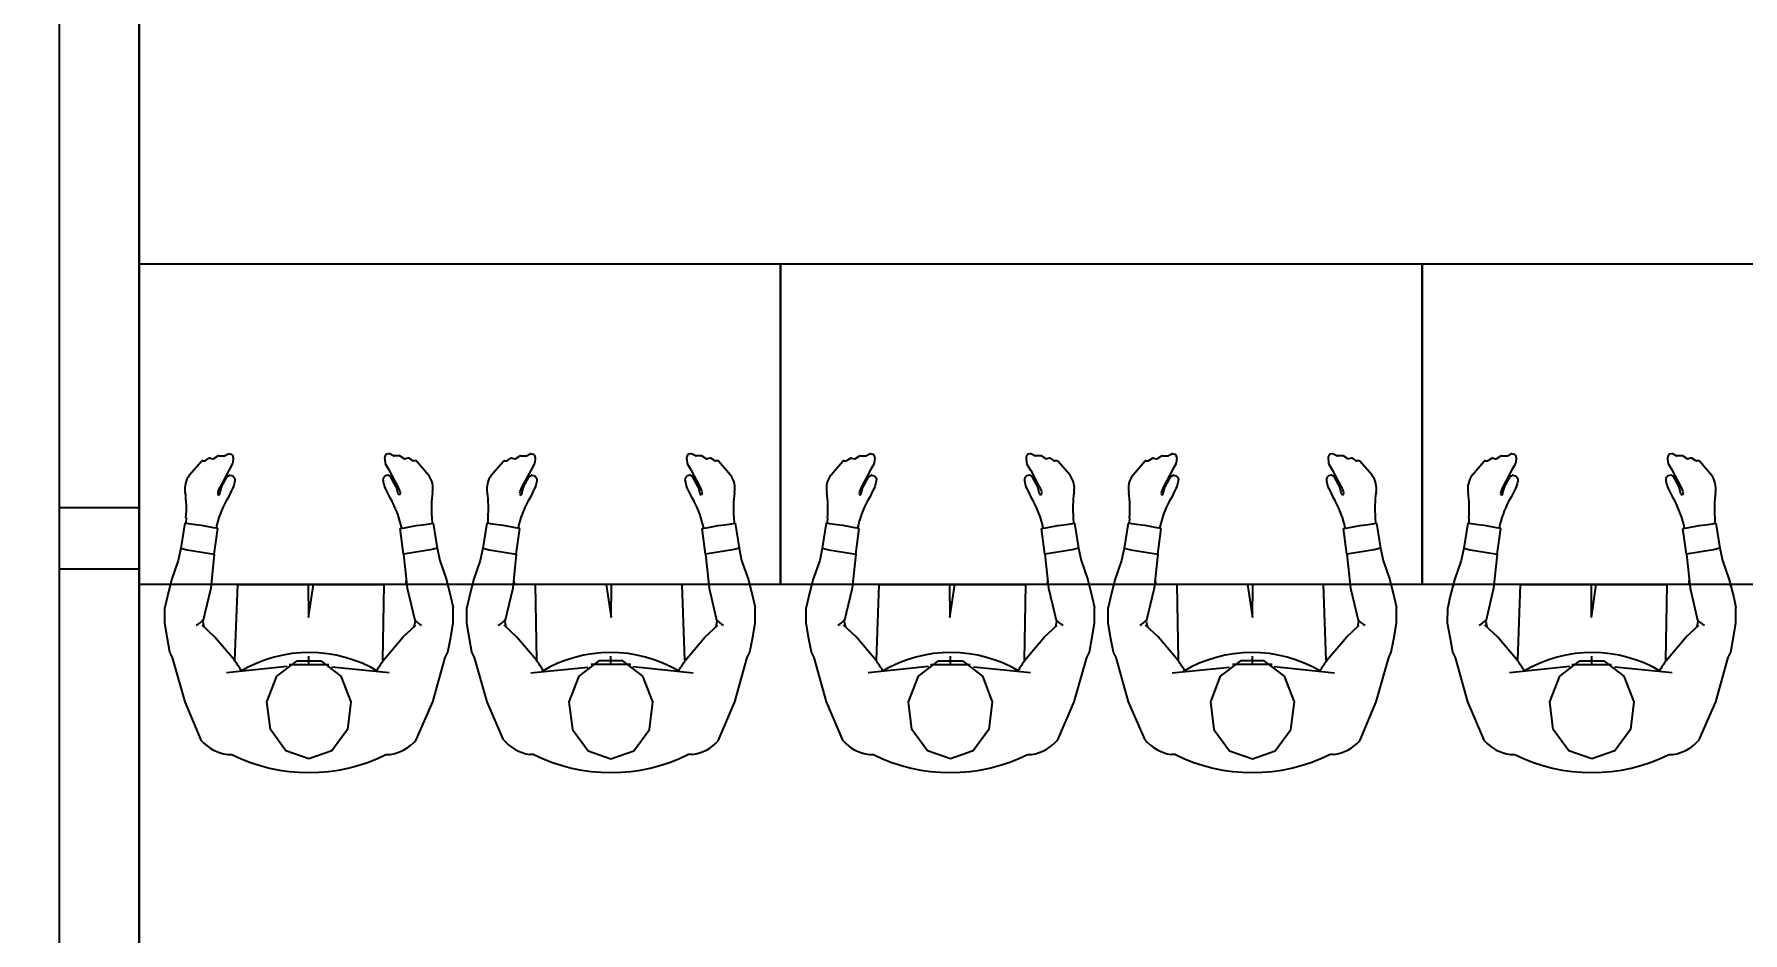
# Model space of a CAD drawing. Header units: metres. Extents: x -1 to 148, y -1 to 108.
# Drawn here: x 34.209 to 37.406, y 45.744 to 47.425 of the extents above; entities that cross this region are included whole.
import ezdxf

# ---------------------------------------------------------------- set-up
doc = ezdxf.new("R2010")
doc.units = ezdxf.units.M
doc.header["$MEASUREMENT"] = 0
for name, color, linetype in [('BEMASZUNG', 8, 'CONTINUOUS'), ('Unchanged', 8, 'CONTINUOUS'), ('Unchanged Layer Off', 2, 'CONTINUOUS')]:
    doc.layers.add(name, color=color, linetype=linetype)
doc.styles.add('ARIAL', font='arial.ttf')
doc.dimstyles.new('Meter_Bem', dxfattribs={"dimtxt": 0.35, "dimasz": 0.015, "dimexe": 0, "dimexo": 0.1, "dimgap": 0.05, "dimtad": 1, "dimzin": 0, "dimdsep": 46, "dimtxsty": 'ARIAL', "dimblk1": 'mass1', "dimblk2": 'mass2', "dimsah": 1, "dimcen": 0.125, "dimse1": 1, "dimse2": 1, "dimclrd": 256, "dimclre": 1, "dimclrt": 256, "dimazin": 0, "dimtp": 102033525.0, "dimtm": 1, "dimtfac": 1, "dimtix": 1, "dimtmove": 2, "dimatfit": 3, "dimldrblk": 'mass2', "dimfxl": 1, "dimtolj": 1, "dimtzin": 0, "dimlwd": -1, "dimarcsym": 0})

# ---------------------------------------------------------------- blocks, each defined once
blk = doc.blocks.new('mass1')
at = {"layer": 'Unchanged'}
for p, q in [((0, 25.5), (0, -12.75)), ((-5, -5), (5, 5)), ((-5, 0), (5, 0))]:
    blk.add_line(p, q, dxfattribs=at)
blk = doc.blocks.new('mass2')
at = {"layer": 'Unchanged'}
for p, q in [((0, -25.5), (0, 12.75)), ((5, 5), (-5, -5)), ((5, 0), (-5, 0))]:
    blk.add_line(p, q, dxfattribs=at)
blk = doc.blocks.new('*D12')
at = {"layer": 'BEMASZUNG', "transparency": 16777216}
blk.add_line((-1, 1.015), (-1, 106.295), dxfattribs=at)
at = {"layer": 'BEMASZUNG', "transparency": 16777216, "xscale": 0.015, "yscale": 0.015, "zscale": 0.015}
for name, p, rotation in [('mass2', (-1, 106.31), 90), ('mass1', (-1, 1), 270)]:
    blk.add_blockref(name, p, dxfattribs=dict(at, rotation=rotation))
at = {"layer": 'BEMASZUNG', "transparency": 16777216, "insert": (-1.2288, 53.655), "char_height": 0.35, "attachment_point": 5, "rotation": 90, "style": 'ARIAL'}
blk.add_mtext('\\A1;105.31', dxfattribs=at)

msp = doc.modelspace()

# ---------------------------------------------------------------- linework, layer by layer
at = {"layer": 'Unchanged'}
for p, q in [((34.2556, 51.2655), (34.2556, 44.0201)), ((34.4056, 51.265), (34.4056, 44.0196)), ((34.5652, 46.6364), (34.5723, 46.6399)), ((34.574, 46.6401), (34.5776, 46.6395)), ((34.5797, 46.6379), (34.5813, 46.6341)), ((34.8666, 46.6379), (34.865, 46.6341)), ((34.8722, 46.6401), (34.8687, 46.6395)), ((34.8811, 46.6364), (34.8739, 46.6399)), ((35.1301, 46.6364), (35.1373, 46.6399)), ((35.139, 46.6401), (35.1425, 46.6395)), ((35.1446, 46.6379), (35.1462, 46.6341)), ((35.4315, 46.6379), (35.4299, 46.6341)), ((35.4372, 46.6401), (35.4337, 46.6395)), ((35.446, 46.6364), (35.4389, 46.6399)), ((35.7652, 46.6364), (35.7723, 46.6399)), ((35.774, 46.6401), (35.7776, 46.6395)), ((35.7797, 46.6379), (35.7813, 46.6341)), ((36.0666, 46.6379), (36.065, 46.6341)), ((36.0722, 46.6401), (36.0687, 46.6395)), ((36.0811, 46.6364), (36.0739, 46.6399)), ((36.3301, 46.6364), (36.3373, 46.6399)), ((36.339, 46.6401), (36.3425, 46.6395)), ((36.3446, 46.6379), (36.3462, 46.6341)), ((36.6315, 46.6379), (36.6299, 46.6341)), ((36.6372, 46.6401), (36.6337, 46.6395)), ((36.646, 46.6364), (36.6389, 46.6399)), ((36.9652, 46.6364), (36.9723, 46.6399)), ((36.974, 46.6401), (36.9776, 46.6395)), ((36.9797, 46.6379), (36.9813, 46.6341)), ((37.2666, 46.6379), (37.265, 46.6341)), ((37.2722, 46.6401), (37.2687, 46.6395)), ((37.2811, 46.6364), (37.2739, 46.6399)), ((34.4993, 46.5998), (34.5219, 46.6261)), ((34.5242, 46.6271), (34.5276, 46.6269)), ((34.5294, 46.6273), (34.5361, 46.6317)), ((34.5384, 46.6321), (34.5431, 46.6308)), ((34.5454, 46.6312), (34.5522, 46.6357)), ((34.5538, 46.6361), (34.5639, 46.6361)), ((34.5736, 46.6101), (34.5568, 46.5784)), ((34.5804, 46.6216), (34.5737, 46.6102)), ((34.5815, 46.6328), (34.5808, 46.6229)), ((34.8647, 46.6328), (34.8655, 46.6229)), ((34.8658, 46.6216), (34.8726, 46.6102)), ((34.8727, 46.6101), (34.8895, 46.5784)), ((34.8925, 46.6361), (34.8823, 46.6361)), ((34.9009, 46.6312), (34.894, 46.6357)), ((34.9079, 46.6321), (34.9032, 46.6308)), ((34.9169, 46.6273), (34.9102, 46.6317)), ((34.922, 46.6271), (34.9186, 46.6269)), ((34.9469, 46.5998), (34.9244, 46.6261)), ((35.0643, 46.5998), (35.0868, 46.6261)), ((35.0892, 46.6271), (35.0926, 46.6269)), ((35.0943, 46.6273), (35.101, 46.6317)), ((35.1033, 46.6321), (35.1081, 46.6308)), ((35.1103, 46.6312), (35.1172, 46.6357)), ((35.1187, 46.6361), (35.1289, 46.6361)), ((35.1386, 46.6101), (35.1217, 46.5784)), ((35.1454, 46.6216), (35.1386, 46.6102)), ((35.1465, 46.6328), (35.1457, 46.6229)), ((35.4297, 46.6328), (35.4304, 46.6229)), ((35.4308, 46.6216), (35.4376, 46.6102)), ((35.4376, 46.6101), (35.4544, 46.5784)), ((35.4574, 46.6361), (35.4473, 46.6361)), ((35.4658, 46.6312), (35.459, 46.6357)), ((35.4728, 46.6321), (35.4681, 46.6308)), ((35.4818, 46.6273), (35.4751, 46.6317)), ((35.487, 46.6271), (35.4836, 46.6269)), ((35.5119, 46.5998), (35.4893, 46.6261)), ((35.6993, 46.5998), (35.7219, 46.6261)), ((35.7242, 46.6271), (35.7276, 46.6269)), ((35.7294, 46.6273), (35.7361, 46.6317)), ((35.7384, 46.6321), (35.7431, 46.6308)), ((35.7454, 46.6312), (35.7522, 46.6357)), ((35.7538, 46.6361), (35.7639, 46.6361)), ((35.7736, 46.6101), (35.7568, 46.5784)), ((35.7804, 46.6216), (35.7737, 46.6102)), ((35.7815, 46.6328), (35.7808, 46.6229)), ((36.0647, 46.6328), (36.0655, 46.6229)), ((36.0658, 46.6216), (36.0726, 46.6102)), ((36.0727, 46.6101), (36.0895, 46.5784)), ((36.0925, 46.6361), (36.0823, 46.6361)), ((36.1009, 46.6312), (36.094, 46.6357)), ((36.1079, 46.6321), (36.1032, 46.6308)), ((36.1169, 46.6273), (36.1102, 46.6317)), ((36.122, 46.6271), (36.1186, 46.6269)), ((36.1469, 46.5998), (36.1244, 46.6261)), ((36.2643, 46.5998), (36.2868, 46.6261)), ((36.2892, 46.6271), (36.2926, 46.6269)), ((36.2943, 46.6273), (36.301, 46.6317)), ((36.3033, 46.6321), (36.3081, 46.6308)), ((36.3103, 46.6312), (36.3172, 46.6357)), ((36.3187, 46.6361), (36.3289, 46.6361)), ((36.3386, 46.6101), (36.3217, 46.5784)), ((36.3454, 46.6216), (36.3386, 46.6102)), ((36.3465, 46.6328), (36.3457, 46.6229)), ((36.6297, 46.6328), (36.6304, 46.6229)), ((36.6308, 46.6216), (36.6376, 46.6102)), ((36.6376, 46.6101), (36.6544, 46.5784)), ((36.6574, 46.6361), (36.6473, 46.6361)), ((36.6658, 46.6312), (36.659, 46.6357)), ((36.6728, 46.6321), (36.6681, 46.6308)), ((36.6818, 46.6273), (36.6751, 46.6317)), ((36.687, 46.6271), (36.6836, 46.6269)), ((36.7119, 46.5998), (36.6893, 46.6261)), ((36.8993, 46.5998), (36.9219, 46.6261)), ((36.9242, 46.6271), (36.9276, 46.6269)), ((36.9294, 46.6273), (36.9361, 46.6317)), ((36.9384, 46.6321), (36.9431, 46.6308)), ((36.9454, 46.6312), (36.9522, 46.6357)), ((36.9538, 46.6361), (36.9639, 46.6361)), ((36.9736, 46.6101), (36.9568, 46.5784)), ((36.9804, 46.6216), (36.9737, 46.6102)), ((36.9815, 46.6328), (36.9808, 46.6229)), ((37.2647, 46.6328), (37.2655, 46.6229)), ((37.2658, 46.6216), (37.2726, 46.6102)), ((37.2727, 46.6101), (37.2895, 46.5784)), ((37.2925, 46.6361), (37.2823, 46.6361)), ((37.3009, 46.6312), (37.294, 46.6357)), ((37.3079, 46.6321), (37.3032, 46.6308)), ((37.3169, 46.6273), (37.3102, 46.6317)), ((37.322, 46.6271), (37.3186, 46.6269)), ((37.3469, 46.5998), (37.3244, 46.6261)), ((34.5567, 46.5782), (34.553, 46.5692)), ((34.5563, 46.5649), (34.5596, 46.5779)), ((34.5598, 46.5785), (34.5697, 46.5965)), ((34.5716, 46.598), (34.5742, 46.5997)), ((34.5754, 46.5998), (34.5806, 46.5988)), ((34.5803, 46.5752), (34.5777, 46.5701)), ((34.5817, 46.5784), (34.5803, 46.5752)), ((34.5806, 46.5988), (34.5829, 46.5963)), ((34.5832, 46.5837), (34.5817, 46.5784)), ((34.5829, 46.5963), (34.5845, 46.5941)), ((34.5839, 46.5862), (34.5832, 46.5837)), ((34.5844, 46.5895), (34.5839, 46.5862)), ((34.5847, 46.5926), (34.5844, 46.5895)), ((34.5845, 46.5941), (34.5847, 46.5926)), ((34.8618, 46.5941), (34.8616, 46.5926)), ((34.8616, 46.5926), (34.8618, 46.5895)), ((34.8633, 46.5963), (34.8618, 46.5941)), ((34.8618, 46.5895), (34.8623, 46.5862)), ((34.8623, 46.5862), (34.863, 46.5837)), ((34.863, 46.5837), (34.8645, 46.5784)), ((34.8656, 46.5988), (34.8633, 46.5963)), ((34.8645, 46.5784), (34.866, 46.5752)), ((34.8709, 46.5998), (34.8656, 46.5988)), ((34.866, 46.5752), (34.8685, 46.5701)), ((34.8747, 46.598), (34.8721, 46.5997)), ((34.8865, 46.5785), (34.8765, 46.5965)), ((34.8899, 46.5649), (34.8867, 46.5779)), ((34.8896, 46.5782), (34.8933, 46.5692)), ((35.1216, 46.5782), (35.1179, 46.5692)), ((35.1213, 46.5649), (35.1245, 46.5779)), ((35.1247, 46.5785), (35.1347, 46.5965)), ((35.1365, 46.598), (35.1391, 46.5997)), ((35.1403, 46.5998), (35.1456, 46.5988)), ((35.1452, 46.5752), (35.1427, 46.5701)), ((35.1467, 46.5784), (35.1452, 46.5752)), ((35.1456, 46.5988), (35.1479, 46.5963)), ((35.1482, 46.5837), (35.1467, 46.5784)), ((35.1479, 46.5963), (35.1494, 46.5941)), ((35.1489, 46.5862), (35.1482, 46.5837)), ((35.1494, 46.5895), (35.1489, 46.5862)), ((35.1494, 46.5941), (35.1496, 46.5926)), ((35.1496, 46.5926), (35.1494, 46.5895)), ((35.4267, 46.5941), (35.4265, 46.5926)), ((35.4265, 46.5926), (35.4268, 46.5895)), ((35.4283, 46.5963), (35.4267, 46.5941)), ((35.4268, 46.5895), (35.4273, 46.5862)), ((35.4273, 46.5862), (35.428, 46.5837)), ((35.428, 46.5837), (35.4295, 46.5784)), ((35.4306, 46.5988), (35.4283, 46.5963)), ((35.4295, 46.5784), (35.4309, 46.5752)), ((35.4358, 46.5998), (35.4306, 46.5988)), ((35.4309, 46.5752), (35.4335, 46.5701)), ((35.4397, 46.598), (35.437, 46.5997)), ((35.4514, 46.5785), (35.4415, 46.5965)), ((35.4549, 46.5649), (35.4516, 46.5779)), ((35.4546, 46.5782), (35.4582, 46.5692)), ((35.7567, 46.5782), (35.753, 46.5692)), ((35.7563, 46.5649), (35.7596, 46.5779)), ((35.7598, 46.5785), (35.7697, 46.5965)), ((35.7716, 46.598), (35.7742, 46.5997)), ((35.7754, 46.5998), (35.7806, 46.5988)), ((35.7803, 46.5752), (35.7777, 46.5701)), ((35.7817, 46.5784), (35.7803, 46.5752)), ((35.7806, 46.5988), (35.7829, 46.5963)), ((35.7832, 46.5837), (35.7817, 46.5784)), ((35.7829, 46.5963), (35.7845, 46.5941)), ((35.7839, 46.5862), (35.7832, 46.5837)), ((35.7844, 46.5895), (35.7839, 46.5862)), ((35.7847, 46.5926), (35.7844, 46.5895)), ((35.7845, 46.5941), (35.7847, 46.5926)), ((36.0618, 46.5941), (36.0616, 46.5926)), ((36.0616, 46.5926), (36.0618, 46.5895)), ((36.0633, 46.5963), (36.0618, 46.5941)), ((36.0618, 46.5895), (36.0623, 46.5862)), ((36.0623, 46.5862), (36.063, 46.5837)), ((36.063, 46.5837), (36.0645, 46.5784)), ((36.0656, 46.5988), (36.0633, 46.5963)), ((36.0645, 46.5784), (36.066, 46.5752)), ((36.0709, 46.5998), (36.0656, 46.5988)), ((36.066, 46.5752), (36.0685, 46.5701)), ((36.0747, 46.598), (36.0721, 46.5997)), ((36.0865, 46.5785), (36.0765, 46.5965)), ((36.0899, 46.5649), (36.0867, 46.5779)), ((36.0896, 46.5782), (36.0933, 46.5692)), ((36.3216, 46.5782), (36.3179, 46.5692)), ((36.3213, 46.5649), (36.3245, 46.5779)), ((36.3247, 46.5785), (36.3347, 46.5965)), ((36.3365, 46.598), (36.3391, 46.5997)), ((36.3403, 46.5998), (36.3456, 46.5988)), ((36.3452, 46.5752), (36.3427, 46.5701)), ((36.3467, 46.5784), (36.3452, 46.5752)), ((36.3456, 46.5988), (36.3479, 46.5963)), ((36.3482, 46.5837), (36.3467, 46.5784)), ((36.3479, 46.5963), (36.3494, 46.5941)), ((36.3489, 46.5862), (36.3482, 46.5837)), ((36.3494, 46.5895), (36.3489, 46.5862)), ((36.3494, 46.5941), (36.3496, 46.5926)), ((36.3496, 46.5926), (36.3494, 46.5895)), ((36.6267, 46.5941), (36.6265, 46.5926)), ((36.6265, 46.5926), (36.6268, 46.5895)), ((36.6283, 46.5963), (36.6267, 46.5941)), ((36.6268, 46.5895), (36.6273, 46.5862)), ((36.6273, 46.5862), (36.628, 46.5837)), ((36.628, 46.5837), (36.6295, 46.5784)), ((36.6306, 46.5988), (36.6283, 46.5963)), ((36.6295, 46.5784), (36.6309, 46.5752)), ((36.6358, 46.5998), (36.6306, 46.5988)), ((36.6309, 46.5752), (36.6335, 46.5701)), ((36.6397, 46.598), (36.637, 46.5997)), ((36.6514, 46.5785), (36.6415, 46.5965)), ((36.6549, 46.5649), (36.6516, 46.5779)), ((36.6546, 46.5782), (36.6582, 46.5692)), ((36.9567, 46.5782), (36.953, 46.5692)), ((36.9563, 46.5649), (36.9596, 46.5779)), ((36.9598, 46.5785), (36.9697, 46.5965)), ((36.9716, 46.598), (36.9742, 46.5997)), ((36.9754, 46.5998), (36.9806, 46.5988)), ((36.9803, 46.5752), (36.9777, 46.5701)), ((36.9817, 46.5784), (36.9803, 46.5752)), ((36.9806, 46.5988), (36.9829, 46.5963)), ((36.9832, 46.5837), (36.9817, 46.5784)), ((36.9829, 46.5963), (36.9845, 46.5941)), ((36.9839, 46.5862), (36.9832, 46.5837)), ((36.9844, 46.5895), (36.9839, 46.5862)), ((36.9847, 46.5926), (36.9844, 46.5895)), ((36.9845, 46.5941), (36.9847, 46.5926)), ((37.2618, 46.5941), (37.2616, 46.5926)), ((37.2616, 46.5926), (37.2618, 46.5895)), ((37.2633, 46.5963), (37.2618, 46.5941)), ((37.2618, 46.5895), (37.2623, 46.5862)), ((37.2623, 46.5862), (37.263, 46.5837)), ((37.263, 46.5837), (37.2645, 46.5784)), ((37.2656, 46.5988), (37.2633, 46.5963)), ((37.2645, 46.5784), (37.266, 46.5752)), ((37.2709, 46.5998), (37.2656, 46.5988)), ((37.266, 46.5752), (37.2685, 46.5701)), ((37.2747, 46.598), (37.2721, 46.5997)), ((37.2865, 46.5785), (37.2765, 46.5965)), ((37.2899, 46.5649), (37.2867, 46.5779)), ((37.2896, 46.5782), (37.2933, 46.5692)), ((34.5528, 46.5686), (34.5524, 46.5661)), ((34.5535, 46.5634), (34.5543, 46.5627)), ((34.5543, 46.5627), (34.5551, 46.5632)), ((34.5724, 46.5591), (34.5681, 46.5518)), ((34.5777, 46.5701), (34.5724, 46.5591)), ((34.8685, 46.5701), (34.8738, 46.5591)), ((34.8738, 46.5591), (34.8782, 46.5518)), ((34.8919, 46.5627), (34.8911, 46.5632)), ((34.8928, 46.5634), (34.8919, 46.5627)), ((34.8935, 46.5686), (34.8939, 46.5661)), ((35.1178, 46.5686), (35.1173, 46.5661)), ((35.1184, 46.5634), (35.1193, 46.5627)), ((35.1193, 46.5627), (35.1201, 46.5632)), ((35.1374, 46.5591), (35.133, 46.5518)), ((35.1427, 46.5701), (35.1374, 46.5591)), ((35.4335, 46.5701), (35.4388, 46.5591)), ((35.4388, 46.5591), (35.4431, 46.5518)), ((35.4569, 46.5627), (35.4561, 46.5632)), ((35.4577, 46.5634), (35.4569, 46.5627)), ((35.4584, 46.5686), (35.4588, 46.5661)), ((35.7528, 46.5686), (35.7524, 46.5661)), ((35.7535, 46.5634), (35.7543, 46.5627)), ((35.7543, 46.5627), (35.7551, 46.5632)), ((35.7724, 46.5591), (35.7681, 46.5518)), ((35.7777, 46.5701), (35.7724, 46.5591)), ((36.0685, 46.5701), (36.0738, 46.5591)), ((36.0738, 46.5591), (36.0782, 46.5518)), ((36.0919, 46.5627), (36.0911, 46.5632)), ((36.0928, 46.5634), (36.0919, 46.5627)), ((36.0935, 46.5686), (36.0939, 46.5661)), ((36.3178, 46.5686), (36.3173, 46.5661)), ((36.3184, 46.5634), (36.3193, 46.5627)), ((36.3193, 46.5627), (36.3201, 46.5632)), ((36.3374, 46.5591), (36.333, 46.5518)), ((36.3427, 46.5701), (36.3374, 46.5591)), ((36.6335, 46.5701), (36.6388, 46.5591)), ((36.6388, 46.5591), (36.6431, 46.5518)), ((36.6569, 46.5627), (36.6561, 46.5632)), ((36.6577, 46.5634), (36.6569, 46.5627)), ((36.6584, 46.5686), (36.6588, 46.5661)), ((36.9528, 46.5686), (36.9524, 46.5661)), ((36.9535, 46.5634), (36.9543, 46.5627)), ((36.9543, 46.5627), (36.9551, 46.5632)), ((36.9724, 46.5591), (36.9681, 46.5518)), ((36.9777, 46.5701), (36.9724, 46.5591)), ((37.2685, 46.5701), (37.2738, 46.5591)), ((37.2738, 46.5591), (37.2782, 46.5518)), ((37.2919, 46.5627), (37.2911, 46.5632)), ((37.2928, 46.5634), (37.2919, 46.5627)), ((37.2935, 46.5686), (37.2939, 46.5661)), ((34.2556, 46.5397), (34.4056, 46.5397)), ((34.4909, 46.5102), (34.4834, 46.4632)), ((34.4976, 46.5092), (34.4909, 46.5102)), ((34.4932, 46.5202), (34.4928, 46.51)), ((34.4932, 46.5202), (34.4928, 46.51)), ((34.5107, 46.5074), (34.4976, 46.5092)), ((34.9356, 46.5074), (34.9487, 46.5092)), ((34.9487, 46.5092), (34.9553, 46.5102)), ((34.9531, 46.5202), (34.9535, 46.51)), ((34.9531, 46.5202), (34.9535, 46.51)), ((34.9553, 46.5102), (34.9628, 46.4632)), ((35.0559, 46.5102), (35.0484, 46.4632)), ((35.0625, 46.5092), (35.0559, 46.5102)), ((35.0581, 46.5202), (35.0577, 46.51)), ((35.0581, 46.5202), (35.0577, 46.51)), ((35.0756, 46.5074), (35.0625, 46.5092)), ((35.5006, 46.5074), (35.5136, 46.5092)), ((35.5136, 46.5092), (35.5203, 46.5102)), ((35.518, 46.5202), (35.5185, 46.51)), ((35.518, 46.5202), (35.5185, 46.51)), ((35.5203, 46.5102), (35.5278, 46.4632)), ((35.6909, 46.5102), (35.6834, 46.4632)), ((35.6976, 46.5092), (35.6909, 46.5102)), ((35.6932, 46.5202), (35.6928, 46.51)), ((35.6932, 46.5202), (35.6928, 46.51)), ((35.7107, 46.5074), (35.6976, 46.5092)), ((36.1356, 46.5074), (36.1487, 46.5092)), ((36.1487, 46.5092), (36.1553, 46.5102)), ((36.1531, 46.5202), (36.1535, 46.51)), ((36.1531, 46.5202), (36.1535, 46.51)), ((36.1553, 46.5102), (36.1628, 46.4632)), ((36.2559, 46.5102), (36.2484, 46.4632)), ((36.2625, 46.5092), (36.2559, 46.5102)), ((36.2581, 46.5202), (36.2577, 46.51)), ((36.2581, 46.5202), (36.2577, 46.51)), ((36.2756, 46.5074), (36.2625, 46.5092)), ((36.7006, 46.5074), (36.7136, 46.5092)), ((36.7136, 46.5092), (36.7203, 46.5102)), ((36.718, 46.5202), (36.7185, 46.51)), ((36.718, 46.5202), (36.7185, 46.51)), ((36.7203, 46.5102), (36.7278, 46.4632)), ((36.8909, 46.5102), (36.8834, 46.4632)), ((36.8976, 46.5092), (36.8909, 46.5102)), ((36.8932, 46.5202), (36.8928, 46.51)), ((36.8932, 46.5202), (36.8928, 46.51)), ((36.9107, 46.5074), (36.8976, 46.5092)), ((37.3356, 46.5074), (37.3487, 46.5092)), ((37.3487, 46.5092), (37.3553, 46.5102)), ((37.3531, 46.5202), (37.3535, 46.51)), ((37.3531, 46.5202), (37.3535, 46.51)), ((37.3553, 46.5102), (37.3628, 46.4632)), ((34.5223, 46.5056), (34.5107, 46.5074)), ((34.5446, 46.5018), (34.5223, 46.5056)), ((34.5526, 46.5005), (34.5446, 46.5018)), ((34.5461, 46.4523), (34.5526, 46.5005)), ((34.8936, 46.5005), (34.9016, 46.5018)), ((34.9001, 46.4523), (34.8936, 46.5005)), ((34.9016, 46.5018), (34.9239, 46.5056)), ((34.9239, 46.5056), (34.9356, 46.5074)), ((35.0873, 46.5056), (35.0756, 46.5074)), ((35.1096, 46.5018), (35.0873, 46.5056)), ((35.1176, 46.5005), (35.1096, 46.5018)), ((35.1111, 46.4523), (35.1176, 46.5005)), ((35.4586, 46.5005), (35.4666, 46.5018)), ((35.4651, 46.4523), (35.4586, 46.5005)), ((35.4666, 46.5018), (35.4889, 46.5056)), ((35.4889, 46.5056), (35.5006, 46.5074)), ((35.7223, 46.5056), (35.7107, 46.5074)), ((35.7446, 46.5018), (35.7223, 46.5056)), ((35.7526, 46.5005), (35.7446, 46.5018)), ((35.7461, 46.4523), (35.7526, 46.5005)), ((36.0936, 46.5005), (36.1016, 46.5018)), ((36.1001, 46.4523), (36.0936, 46.5005)), ((36.1016, 46.5018), (36.1239, 46.5056)), ((36.1239, 46.5056), (36.1356, 46.5074)), ((36.2873, 46.5056), (36.2756, 46.5074)), ((36.3096, 46.5018), (36.2873, 46.5056)), ((36.3176, 46.5005), (36.3096, 46.5018)), ((36.3111, 46.4523), (36.3176, 46.5005)), ((36.6586, 46.5005), (36.6666, 46.5018)), ((36.6651, 46.4523), (36.6586, 46.5005)), ((36.6666, 46.5018), (36.6889, 46.5056)), ((36.6889, 46.5056), (36.7006, 46.5074)), ((36.9223, 46.5056), (36.9107, 46.5074)), ((36.9446, 46.5018), (36.9223, 46.5056)), ((36.9526, 46.5005), (36.9446, 46.5018)), ((36.9461, 46.4523), (36.9526, 46.5005)), ((37.2936, 46.5005), (37.3016, 46.5018)), ((37.3001, 46.4523), (37.2936, 46.5005)), ((37.3016, 46.5018), (37.3239, 46.5056)), ((37.3239, 46.5056), (37.3356, 46.5074)), ((34.4834, 46.4632), (34.4786, 46.4407)), ((34.4838, 46.4647), (34.4834, 46.4632)), ((34.4834, 46.4632), (34.4956, 46.4605)), ((34.4956, 46.4605), (34.5229, 46.4562)), ((34.5229, 46.4562), (34.5461, 46.4523)), ((34.5461, 46.4523), (34.5394, 46.3884)), ((34.9233, 46.4562), (34.9001, 46.4523)), ((34.9001, 46.4523), (34.9068, 46.3884)), ((34.9507, 46.4605), (34.9233, 46.4562)), ((34.9628, 46.4632), (34.9507, 46.4605)), ((34.9625, 46.4647), (34.9628, 46.4632)), ((34.9628, 46.4632), (34.9677, 46.4407)), ((35.0484, 46.4632), (35.0435, 46.4407)), ((35.0487, 46.4647), (35.0484, 46.4632)), ((35.0484, 46.4632), (35.0605, 46.4605)), ((35.0605, 46.4605), (35.0879, 46.4562)), ((35.0879, 46.4562), (35.1111, 46.4523)), ((35.1111, 46.4523), (35.1044, 46.3884)), ((35.4883, 46.4562), (35.4651, 46.4523)), ((35.4651, 46.4523), (35.4718, 46.3884)), ((35.5157, 46.4605), (35.4883, 46.4562)), ((35.5278, 46.4632), (35.5157, 46.4605)), ((35.5274, 46.4647), (35.5278, 46.4632)), ((35.5278, 46.4632), (35.5326, 46.4407)), ((35.6834, 46.4632), (35.6786, 46.4407)), ((35.6838, 46.4647), (35.6834, 46.4632)), ((35.6834, 46.4632), (35.6956, 46.4605)), ((35.6956, 46.4605), (35.7229, 46.4562)), ((35.7229, 46.4562), (35.7461, 46.4523)), ((35.7461, 46.4523), (35.7394, 46.3884)), ((36.1233, 46.4562), (36.1001, 46.4523)), ((36.1001, 46.4523), (36.1068, 46.3884)), ((36.1507, 46.4605), (36.1233, 46.4562)), ((36.1628, 46.4632), (36.1507, 46.4605)), ((36.1625, 46.4647), (36.1628, 46.4632)), ((36.1628, 46.4632), (36.1677, 46.4407)), ((36.2484, 46.4632), (36.2435, 46.4407)), ((36.2487, 46.4647), (36.2484, 46.4632)), ((36.2484, 46.4632), (36.2605, 46.4605)), ((36.2605, 46.4605), (36.2879, 46.4562)), ((36.2879, 46.4562), (36.3111, 46.4523)), ((36.3111, 46.4523), (36.3044, 46.3884)), ((36.6883, 46.4562), (36.6651, 46.4523)), ((36.6651, 46.4523), (36.6718, 46.3884)), ((36.7157, 46.4605), (36.6883, 46.4562)), ((36.7278, 46.4632), (36.7157, 46.4605)), ((36.7274, 46.4647), (36.7278, 46.4632)), ((36.7278, 46.4632), (36.7326, 46.4407)), ((36.8834, 46.4632), (36.8786, 46.4407)), ((36.8838, 46.4647), (36.8834, 46.4632)), ((36.8834, 46.4632), (36.8956, 46.4605)), ((36.8956, 46.4605), (36.9229, 46.4562)), ((36.9229, 46.4562), (36.9461, 46.4523)), ((36.9461, 46.4523), (36.9394, 46.3884)), ((37.3233, 46.4562), (37.3001, 46.4523)), ((37.3001, 46.4523), (37.3068, 46.3884)), ((37.3507, 46.4605), (37.3233, 46.4562)), ((37.3628, 46.4632), (37.3507, 46.4605)), ((37.3625, 46.4647), (37.3628, 46.4632)), ((37.3628, 46.4632), (37.3677, 46.4407)), ((34.2556, 46.4247), (34.4056, 46.4247)), ((34.4786, 46.4407), (34.4661, 46.4043)), ((34.9677, 46.4407), (34.9802, 46.4043)), ((35.0435, 46.4407), (35.031, 46.4043)), ((35.5326, 46.4407), (35.5452, 46.4043)), ((35.6786, 46.4407), (35.6661, 46.4043)), ((36.1677, 46.4407), (36.1802, 46.4043)), ((36.2435, 46.4407), (36.231, 46.4043)), ((36.7326, 46.4407), (36.7452, 46.4043)), ((36.8786, 46.4407), (36.8661, 46.4043)), ((37.3677, 46.4407), (37.3802, 46.4043)), ((34.4661, 46.4043), (34.4576, 46.3711)), ((34.5394, 46.3884), (34.5247, 46.3266)), ((34.5848, 46.2538), (34.5898, 46.3956)), ((34.5898, 46.3956), (34.864, 46.3956)), ((34.7228, 46.3337), (34.7222, 46.3956)), ((34.7223, 46.3337), (34.7315, 46.3956)), ((34.8615, 46.2538), (34.864, 46.3956)), ((34.9045, 46.4002), (34.9044, 46.3991)), ((34.9044, 46.3991), (34.9044, 46.3979)), ((34.9047, 46.4014), (34.9045, 46.4002)), ((34.9049, 46.4025), (34.9047, 46.4014)), ((34.9052, 46.4036), (34.9049, 46.4025)), ((34.9068, 46.3884), (34.9216, 46.3266)), ((34.9802, 46.4043), (34.9886, 46.3711)), ((35.031, 46.4043), (35.0226, 46.3711)), ((35.1044, 46.3884), (35.0896, 46.3266)), ((35.106, 46.4036), (35.1063, 46.4025)), ((35.1063, 46.4025), (35.1065, 46.4014)), ((35.1065, 46.4014), (35.1067, 46.4002)), ((35.1067, 46.4002), (35.1068, 46.3991)), ((35.1068, 46.3991), (35.1068, 46.3979)), ((35.1497, 46.2538), (35.1472, 46.3956)), ((35.4214, 46.3956), (35.1472, 46.3956)), ((35.2889, 46.3337), (35.2797, 46.3956)), ((35.2884, 46.3337), (35.2891, 46.3956)), ((35.4264, 46.2538), (35.4214, 46.3956)), ((35.4718, 46.3884), (35.4865, 46.3266)), ((35.5452, 46.4043), (35.5536, 46.3711)), ((35.6661, 46.4043), (35.6576, 46.3711)), ((35.7394, 46.3884), (35.7247, 46.3266)), ((35.7848, 46.2538), (35.7898, 46.3956)), ((35.7898, 46.3956), (36.064, 46.3956)), ((35.9228, 46.3337), (35.9222, 46.3956)), ((35.9223, 46.3337), (35.9315, 46.3956)), ((36.0615, 46.2538), (36.064, 46.3956)), ((36.1045, 46.4002), (36.1044, 46.3991)), ((36.1044, 46.3991), (36.1044, 46.3979)), ((36.1047, 46.4014), (36.1045, 46.4002)), ((36.1049, 46.4025), (36.1047, 46.4014)), ((36.1052, 46.4036), (36.1049, 46.4025)), ((36.1068, 46.3884), (36.1216, 46.3266)), ((36.1802, 46.4043), (36.1886, 46.3711)), ((36.231, 46.4043), (36.2226, 46.3711)), ((36.3044, 46.3884), (36.2896, 46.3266)), ((36.306, 46.4036), (36.3063, 46.4025)), ((36.3063, 46.4025), (36.3065, 46.4014)), ((36.3065, 46.4014), (36.3067, 46.4002)), ((36.3067, 46.4002), (36.3068, 46.3991)), ((36.3068, 46.3991), (36.3068, 46.3979)), ((36.3497, 46.2538), (36.3472, 46.3956)), ((36.6214, 46.3956), (36.3472, 46.3956)), ((36.4889, 46.3337), (36.4797, 46.3956)), ((36.4884, 46.3337), (36.4891, 46.3956)), ((36.6264, 46.2538), (36.6214, 46.3956)), ((36.6718, 46.3884), (36.6865, 46.3266)), ((36.7452, 46.4043), (36.7536, 46.3711)), ((36.8661, 46.4043), (36.8576, 46.3711)), ((36.9394, 46.3884), (36.9247, 46.3266)), ((36.9848, 46.2538), (36.9898, 46.3956)), ((36.9898, 46.3956), (37.264, 46.3956)), ((37.1228, 46.3337), (37.1222, 46.3956)), ((37.1223, 46.3337), (37.1315, 46.3956)), ((37.2615, 46.2538), (37.264, 46.3956)), ((37.3045, 46.4002), (37.3044, 46.3991)), ((37.3044, 46.3991), (37.3044, 46.3979)), ((37.3047, 46.4014), (37.3045, 46.4002)), ((37.3049, 46.4025), (37.3047, 46.4014)), ((37.3052, 46.4036), (37.3049, 46.4025)), ((37.3068, 46.3884), (37.3216, 46.3266)), ((37.3802, 46.4043), (37.3886, 46.3711)), ((34.4534, 46.3233), (34.4535, 46.3523)), ((34.4576, 46.3711), (34.4535, 46.3523)), ((34.9886, 46.3711), (34.9928, 46.3523)), ((34.9928, 46.3233), (34.9928, 46.3523)), ((35.0226, 46.3711), (35.0184, 46.3523)), ((35.0184, 46.3233), (35.0184, 46.3523)), ((35.5536, 46.3711), (35.5577, 46.3523)), ((35.5578, 46.3233), (35.5577, 46.3523)), ((35.6534, 46.3233), (35.6535, 46.3523)), ((35.6576, 46.3711), (35.6535, 46.3523)), ((36.1886, 46.3711), (36.1928, 46.3523)), ((36.1928, 46.3233), (36.1928, 46.3523)), ((36.2226, 46.3711), (36.2184, 46.3523)), ((36.2184, 46.3233), (36.2184, 46.3523)), ((36.7536, 46.3711), (36.7577, 46.3523)), ((36.7578, 46.3233), (36.7577, 46.3523)), ((36.8534, 46.3233), (36.8535, 46.3523)), ((36.8576, 46.3711), (36.8535, 46.3523)), ((37.3886, 46.3711), (37.3928, 46.3523)), ((37.3928, 46.3233), (37.3928, 46.3523)), ((34.4585, 46.2942), (34.4534, 46.3233)), ((34.5467, 46.2978), (34.5232, 46.3196)), ((34.5247, 46.3266), (34.5267, 46.3164)), ((34.8995, 46.2978), (34.9231, 46.3196)), ((34.9216, 46.3266), (34.9196, 46.3164)), ((34.9878, 46.2942), (34.9928, 46.3233)), ((35.0235, 46.2942), (35.0184, 46.3233)), ((35.1117, 46.2978), (35.0881, 46.3196)), ((35.0896, 46.3266), (35.0916, 46.3164)), ((35.4645, 46.2978), (35.488, 46.3196)), ((35.4865, 46.3266), (35.4846, 46.3164)), ((35.5527, 46.2942), (35.5578, 46.3233)), ((35.6585, 46.2942), (35.6534, 46.3233)), ((35.7467, 46.2978), (35.7232, 46.3196)), ((35.7247, 46.3266), (35.7267, 46.3164)), ((36.0995, 46.2978), (36.1231, 46.3196)), ((36.1216, 46.3266), (36.1196, 46.3164)), ((36.1878, 46.2942), (36.1928, 46.3233)), ((36.2235, 46.2942), (36.2184, 46.3233)), ((36.3117, 46.2978), (36.2881, 46.3196)), ((36.2896, 46.3266), (36.2916, 46.3164)), ((36.6645, 46.2978), (36.688, 46.3196)), ((36.6865, 46.3266), (36.6846, 46.3164)), ((36.7527, 46.2942), (36.7578, 46.3233)), ((36.8585, 46.2942), (36.8534, 46.3233)), ((36.9467, 46.2978), (36.9232, 46.3196)), ((36.9247, 46.3266), (36.9267, 46.3164)), ((37.2995, 46.2978), (37.3231, 46.3196)), ((37.3216, 46.3266), (37.3196, 46.3164)), ((37.3878, 46.2942), (37.3928, 46.3233)), ((34.4632, 46.2687), (34.4585, 46.2942)), ((34.5836, 46.2538), (34.5467, 46.2978)), ((34.8626, 46.2538), (34.8995, 46.2978)), ((34.9831, 46.2687), (34.9878, 46.2942)), ((35.0281, 46.2687), (35.0235, 46.2942)), ((35.1486, 46.2538), (35.1117, 46.2978)), ((35.4276, 46.2538), (35.4645, 46.2978)), ((35.548, 46.2687), (35.5527, 46.2942)), ((35.6632, 46.2687), (35.6585, 46.2942)), ((35.7836, 46.2538), (35.7467, 46.2978)), ((36.0626, 46.2538), (36.0995, 46.2978)), ((36.1831, 46.2687), (36.1878, 46.2942)), ((36.2281, 46.2687), (36.2235, 46.2942)), ((36.3486, 46.2538), (36.3117, 46.2978)), ((36.6276, 46.2538), (36.6645, 46.2978)), ((36.748, 46.2687), (36.7527, 46.2942)), ((36.8632, 46.2687), (36.8585, 46.2942)), ((36.9836, 46.2538), (36.9467, 46.2978)), ((37.2626, 46.2538), (37.2995, 46.2978)), ((37.3831, 46.2687), (37.3878, 46.2942)), ((34.4681, 46.2587), (34.4632, 46.2687)), ((34.4913, 46.1763), (34.4681, 46.2587)), ((34.7231, 46.2456), (34.7231, 46.2617)), ((34.9549, 46.1763), (34.9782, 46.2587)), ((34.9782, 46.2587), (34.9831, 46.2687)), ((35.0331, 46.2587), (35.0281, 46.2687)), ((35.0563, 46.1763), (35.0331, 46.2587)), ((35.2881, 46.2456), (35.2881, 46.2617)), ((35.5199, 46.1763), (35.5431, 46.2587)), ((35.5431, 46.2587), (35.548, 46.2687)), ((35.6681, 46.2587), (35.6632, 46.2687)), ((35.6913, 46.1763), (35.6681, 46.2587)), ((35.9231, 46.2456), (35.9231, 46.2617)), ((36.1549, 46.1763), (36.1782, 46.2587)), ((36.1782, 46.2587), (36.1831, 46.2687)), ((36.2331, 46.2587), (36.2281, 46.2687)), ((36.2563, 46.1763), (36.2331, 46.2587)), ((36.4881, 46.2456), (36.4881, 46.2617)), ((36.7199, 46.1763), (36.7431, 46.2587)), ((36.7431, 46.2587), (36.748, 46.2687)), ((36.8681, 46.2587), (36.8632, 46.2687)), ((36.8913, 46.1763), (36.8681, 46.2587)), ((37.1231, 46.2456), (37.1231, 46.2617)), ((37.3549, 46.1763), (37.3782, 46.2587)), ((37.3782, 46.2587), (37.3831, 46.2687)), ((34.6821, 46.2421), (34.5692, 46.2305)), ((34.6446, 46.1763), (34.6632, 46.2242)), ((34.6632, 46.2242), (34.7008, 46.2527)), ((34.686, 46.2456), (34.7602, 46.2456)), ((34.7008, 46.2527), (34.7455, 46.2527)), ((34.7455, 46.2527), (34.7831, 46.2242)), ((34.8732, 46.2305), (34.7661, 46.2412)), ((34.7831, 46.2242), (34.8016, 46.1763)), ((35.138, 46.2305), (35.2451, 46.2412)), ((35.2281, 46.2242), (35.2096, 46.1763)), ((35.2657, 46.2527), (35.2281, 46.2242)), ((35.3252, 46.2456), (35.251, 46.2456)), ((35.3104, 46.2527), (35.2657, 46.2527)), ((35.348, 46.2242), (35.3104, 46.2527)), ((35.3291, 46.2421), (35.442, 46.2305)), ((35.3666, 46.1763), (35.348, 46.2242)), ((35.8821, 46.2421), (35.7692, 46.2305)), ((35.8446, 46.1763), (35.8632, 46.2242)), ((35.8632, 46.2242), (35.9008, 46.2527)), ((35.886, 46.2456), (35.9602, 46.2456)), ((35.9008, 46.2527), (35.9455, 46.2527)), ((35.9455, 46.2527), (35.9831, 46.2242)), ((36.0732, 46.2305), (35.9661, 46.2412)), ((35.9831, 46.2242), (36.0016, 46.1763)), ((36.338, 46.2305), (36.4451, 46.2412)), ((36.4281, 46.2242), (36.4096, 46.1763)), ((36.4657, 46.2527), (36.4281, 46.2242)), ((36.5252, 46.2456), (36.451, 46.2456)), ((36.5104, 46.2527), (36.4657, 46.2527)), ((36.548, 46.2242), (36.5104, 46.2527)), ((36.5291, 46.2421), (36.642, 46.2305)), ((36.5666, 46.1763), (36.548, 46.2242)), ((37.0821, 46.2421), (36.9692, 46.2305)), ((37.0446, 46.1763), (37.0632, 46.2242)), ((37.0632, 46.2242), (37.1008, 46.2527)), ((37.086, 46.2456), (37.1602, 46.2456)), ((37.1008, 46.2527), (37.1455, 46.2527)), ((37.1455, 46.2527), (37.1831, 46.2242)), ((37.2732, 46.2305), (37.1661, 46.2412)), ((37.1831, 46.2242), (37.2016, 46.1763)), ((34.5223, 46.1032), (34.4913, 46.1763)), ((34.651, 46.1242), (34.6446, 46.1763)), ((34.8016, 46.1763), (34.7953, 46.1242)), ((34.9239, 46.1052), (34.9549, 46.1763)), ((35.0873, 46.1052), (35.0563, 46.1763)), ((35.2096, 46.1763), (35.2159, 46.1242)), ((35.3602, 46.1242), (35.3666, 46.1763)), ((35.4889, 46.1032), (35.5199, 46.1763)), ((35.7223, 46.1032), (35.6913, 46.1763)), ((35.851, 46.1242), (35.8446, 46.1763)), ((36.0016, 46.1763), (35.9953, 46.1242)), ((36.1239, 46.1052), (36.1549, 46.1763)), ((36.2873, 46.1052), (36.2563, 46.1763)), ((36.4096, 46.1763), (36.4159, 46.1242)), ((36.5602, 46.1242), (36.5666, 46.1763)), ((36.6889, 46.1032), (36.7199, 46.1763)), ((36.9223, 46.1032), (36.8913, 46.1763)), ((37.051, 46.1242), (37.0446, 46.1763)), ((37.2016, 46.1763), (37.1953, 46.1242)), ((37.3239, 46.1052), (37.3549, 46.1763)), ((34.6802, 46.0844), (34.651, 46.1242)), ((34.7953, 46.1242), (34.766, 46.0844)), ((35.2159, 46.1242), (35.2452, 46.0844)), ((35.331, 46.0844), (35.3602, 46.1242)), ((35.8802, 46.0844), (35.851, 46.1242)), ((35.9953, 46.1242), (35.966, 46.0844)), ((36.4159, 46.1242), (36.4452, 46.0844)), ((36.531, 46.0844), (36.5602, 46.1242)), ((37.0802, 46.0844), (37.051, 46.1242)), ((37.1953, 46.1242), (37.166, 46.0844)), ((34.5711, 46.0775), (34.5791, 46.0775)), ((34.7231, 46.0695), (34.6802, 46.0844)), ((34.766, 46.0844), (34.7231, 46.0695)), ((34.8671, 46.0775), (34.8751, 46.0775)), ((35.1441, 46.0775), (35.1361, 46.0775)), ((35.2452, 46.0844), (35.2881, 46.0695)), ((35.2881, 46.0695), (35.331, 46.0844)), ((35.4401, 46.0775), (35.4321, 46.0775)), ((35.7711, 46.0775), (35.7791, 46.0775)), ((35.9231, 46.0695), (35.8802, 46.0844)), ((35.966, 46.0844), (35.9231, 46.0695)), ((36.0671, 46.0775), (36.0751, 46.0775)), ((36.3441, 46.0775), (36.3361, 46.0775)), ((36.4452, 46.0844), (36.4881, 46.0695)), ((36.4881, 46.0695), (36.531, 46.0844)), ((36.6401, 46.0775), (36.6321, 46.0775)), ((36.9711, 46.0775), (36.9791, 46.0775)), ((37.1231, 46.0695), (37.0802, 46.0844)), ((37.166, 46.0844), (37.1231, 46.0695)), ((37.2671, 46.0775), (37.2751, 46.0775))]:
    msp.add_line(p, q, dxfattribs=at)
at = {"layer": 'Unchanged', "ltscale": 0.2}
for p, q in [((34.4056, 46.3956), (34.4056, 46.9956)), ((34.4056, 46.9956), (35.6056, 46.9956)), ((35.6056, 46.3956), (35.6056, 46.9956)), ((35.6056, 46.9956), (36.8056, 46.9956)), ((35.6056, 46.9956), (35.6056, 46.3956)), ((36.8056, 46.3956), (36.8056, 46.9956)), ((36.8056, 46.9956), (38.0056, 46.9956)), ((36.8056, 46.9956), (36.8056, 46.3956)), ((35.6056, 46.3956), (34.4056, 46.3956)), ((36.8056, 46.3956), (35.6056, 46.3956)), ((38.0056, 46.3956), (36.8056, 46.3956))]:
    msp.add_line(p, q, dxfattribs=at)
at = {"layer": 'Unchanged'}
for centre, radius, start, end in [((34.5736, 46.6373), 0.00283, 80.3241, 115.913), ((34.5771, 46.6367), 0.00283, 23.0843, 80.3241), ((34.8692, 46.6367), 0.00283, 99.6759, 156.9157), ((34.8727, 46.6373), 0.00283, 64.087, 99.6759), ((35.1385, 46.6373), 0.00283, 80.3241, 115.913), ((35.142, 46.6367), 0.00283, 23.0843, 80.3241), ((35.4341, 46.6367), 0.00283, 99.6759, 156.9157), ((35.4376, 46.6373), 0.00283, 64.087, 99.6759), ((35.7736, 46.6373), 0.00283, 80.3241, 115.913), ((35.7771, 46.6367), 0.00283, 23.0843, 80.3241), ((36.0692, 46.6367), 0.00283, 99.6759, 156.9157), ((36.0727, 46.6373), 0.00283, 64.087, 99.6759), ((36.3385, 46.6373), 0.00283, 80.3241, 115.913), ((36.342, 46.6367), 0.00283, 23.0843, 80.3241), ((36.6341, 46.6367), 0.00283, 99.6759, 156.9157), ((36.6376, 46.6373), 0.00283, 64.087, 99.6759), ((36.9736, 46.6373), 0.00283, 80.3241, 115.913), ((36.9771, 46.6367), 0.00283, 23.0843, 80.3241), ((37.2692, 46.6367), 0.00283, 99.6759, 156.9157), ((37.2727, 46.6373), 0.00283, 64.087, 99.6759), ((34.524, 46.6243), 0.00283, 85.8661, 139.4353), ((34.5278, 46.6297), 0.00283, 265.8661, 303.2828), ((34.5376, 46.6293), 0.00283, 75.0965, 123.2828), ((34.5438, 46.6336), 0.00283, 255.0965, 303.2747), ((34.5538, 46.6333), 0.00283, 89.9348, 123.2747), ((34.5639, 46.639), 0.00283, 269.9348, 295.913), ((34.5761, 46.6087), 0.00283, 149.5422, 152.0077), ((34.578, 46.6231), 0.00283, 329.5422, 355.8427), ((34.5787, 46.633), 0.00283, 355.8427, 23.0843), ((34.8676, 46.633), 0.00283, 156.9157, 184.1573), ((34.8683, 46.6231), 0.00283, 184.1573, 210.4578), ((34.8702, 46.6087), 0.00283, 27.9923, 30.4578), ((34.8823, 46.639), 0.00283, 244.087, 270.0652), ((34.8925, 46.6333), 0.00283, 56.7253, 90.0652), ((34.9024, 46.6336), 0.00283, 236.7253, 284.9035), ((34.9086, 46.6293), 0.00283, 56.7172, 104.9035), ((34.9184, 46.6297), 0.00283, 236.7172, 274.1339), ((34.9222, 46.6243), 0.00283, 40.5647, 94.1339), ((35.089, 46.6243), 0.00283, 85.8661, 139.4353), ((35.0928, 46.6297), 0.00283, 265.8661, 303.2828), ((35.1026, 46.6293), 0.00283, 75.0965, 123.2828), ((35.1088, 46.6336), 0.00283, 255.0965, 303.2747), ((35.1187, 46.6333), 0.00283, 89.9348, 123.2747), ((35.1289, 46.639), 0.00283, 269.9348, 295.913), ((35.1411, 46.6087), 0.00283, 149.5422, 152.0077), ((35.1429, 46.6231), 0.00283, 329.5422, 355.8427), ((35.1436, 46.633), 0.00283, 355.8427, 23.0843), ((35.4325, 46.633), 0.00283, 156.9157, 184.1573), ((35.4332, 46.6231), 0.00283, 184.1573, 210.4578), ((35.4351, 46.6087), 0.00283, 27.9923, 30.4578), ((35.4473, 46.639), 0.00283, 244.087, 270.0652), ((35.4574, 46.6333), 0.00283, 56.7253, 90.0652), ((35.4674, 46.6336), 0.00283, 236.7253, 284.9035), ((35.4736, 46.6293), 0.00283, 56.7172, 104.9035), ((35.4834, 46.6297), 0.00283, 236.7172, 274.1339), ((35.4872, 46.6243), 0.00283, 40.5647, 94.1339), ((35.724, 46.6243), 0.00283, 85.8661, 139.4353), ((35.7278, 46.6297), 0.00283, 265.8661, 303.2828), ((35.7376, 46.6293), 0.00283, 75.0965, 123.2828), ((35.7438, 46.6336), 0.00283, 255.0965, 303.2747), ((35.7538, 46.6333), 0.00283, 89.9348, 123.2747), ((35.7639, 46.639), 0.00283, 269.9348, 295.913), ((35.7761, 46.6087), 0.00283, 149.5422, 152.0077), ((35.778, 46.6231), 0.00283, 329.5422, 355.8427), ((35.7787, 46.633), 0.00283, 355.8427, 23.0843), ((36.0676, 46.633), 0.00283, 156.9157, 184.1573), ((36.0683, 46.6231), 0.00283, 184.1573, 210.4578), ((36.0702, 46.6087), 0.00283, 27.9923, 30.4578), ((36.0823, 46.639), 0.00283, 244.087, 270.0652), ((36.0925, 46.6333), 0.00283, 56.7253, 90.0652), ((36.1024, 46.6336), 0.00283, 236.7253, 284.9035), ((36.1086, 46.6293), 0.00283, 56.7172, 104.9035), ((36.1184, 46.6297), 0.00283, 236.7172, 274.1339), ((36.1222, 46.6243), 0.00283, 40.5647, 94.1339), ((36.289, 46.6243), 0.00283, 85.8661, 139.4353), ((36.2928, 46.6297), 0.00283, 265.8661, 303.2828), ((36.3026, 46.6293), 0.00283, 75.0965, 123.2828), ((36.3088, 46.6336), 0.00283, 255.0965, 303.2747), ((36.3187, 46.6333), 0.00283, 89.9348, 123.2747), ((36.3289, 46.639), 0.00283, 269.9348, 295.913), ((36.3411, 46.6087), 0.00283, 149.5422, 152.0077), ((36.3429, 46.6231), 0.00283, 329.5422, 355.8427), ((36.3436, 46.633), 0.00283, 355.8427, 23.0843), ((36.6325, 46.633), 0.00283, 156.9157, 184.1573), ((36.6332, 46.6231), 0.00283, 184.1573, 210.4578), ((36.6351, 46.6087), 0.00283, 27.9923, 30.4578), ((36.6473, 46.639), 0.00283, 244.087, 270.0652), ((36.6574, 46.6333), 0.00283, 56.7253, 90.0652), ((36.6674, 46.6336), 0.00283, 236.7253, 284.9035), ((36.6736, 46.6293), 0.00283, 56.7172, 104.9035), ((36.6834, 46.6297), 0.00283, 236.7172, 274.1339), ((36.6872, 46.6243), 0.00283, 40.5647, 94.1339), ((36.924, 46.6243), 0.00283, 85.8661, 139.4353), ((36.9278, 46.6297), 0.00283, 265.8661, 303.2828), ((36.9376, 46.6293), 0.00283, 75.0965, 123.2828), ((36.9438, 46.6336), 0.00283, 255.0965, 303.2747), ((36.9538, 46.6333), 0.00283, 89.9348, 123.2747), ((36.9639, 46.639), 0.00283, 269.9348, 295.913), ((36.9761, 46.6087), 0.00283, 149.5422, 152.0077), ((36.978, 46.6231), 0.00283, 329.5422, 355.8427), ((36.9787, 46.633), 0.00283, 355.8427, 23.0843), ((37.2676, 46.633), 0.00283, 156.9157, 184.1573), ((37.2683, 46.6231), 0.00283, 184.1573, 210.4578), ((37.2702, 46.6087), 0.00283, 27.9923, 30.4578), ((37.2823, 46.639), 0.00283, 244.087, 270.0652), ((37.2925, 46.6333), 0.00283, 56.7253, 90.0652), ((37.3024, 46.6336), 0.00283, 236.7253, 284.9035), ((37.3086, 46.6293), 0.00283, 56.7172, 104.9035), ((37.3184, 46.6297), 0.00283, 236.7172, 274.1339), ((37.3222, 46.6243), 0.00283, 40.5647, 94.1339), ((34.5326, 46.5751), 0.0415, 143.4501, 189.999), ((34.5593, 46.5771), 0.00283, 152.0077, 157.5874), ((34.5623, 46.5772), 0.00283, 153.5306, 165.9337), ((34.5722, 46.5953), 0.00283, 104.0424, 153.5306), ((34.5749, 46.597), 0.00283, 79.4744, 104.0424), ((34.8714, 46.597), 0.00283, 75.9576, 100.5256), ((34.874, 46.5953), 0.00283, 26.4694, 75.9576), ((34.8839, 46.5772), 0.00283, 14.0663, 26.4694), ((34.887, 46.5771), 0.00283, 22.4126, 27.9923), ((34.9136, 46.5751), 0.0415, 350.001, 36.5499), ((35.0976, 46.5751), 0.0415, 143.4501, 189.999), ((35.1242, 46.5771), 0.00283, 152.0077, 157.5874), ((35.1273, 46.5772), 0.00283, 153.5306, 165.9337), ((35.1372, 46.5953), 0.00283, 104.0424, 153.5306), ((35.1398, 46.597), 0.00283, 79.4744, 104.0424), ((35.4363, 46.597), 0.00283, 75.9576, 100.5256), ((35.439, 46.5953), 0.00283, 26.4694, 75.9576), ((35.4489, 46.5772), 0.00283, 14.0663, 26.4694), ((35.4519, 46.5771), 0.00283, 22.4126, 27.9923), ((35.4786, 46.5751), 0.0415, 350.001, 36.5499), ((35.7326, 46.5751), 0.0415, 143.4501, 189.999), ((35.7593, 46.5771), 0.00283, 152.0077, 157.5874), ((35.7623, 46.5772), 0.00283, 153.5306, 165.9337), ((35.7722, 46.5953), 0.00283, 104.0424, 153.5306), ((35.7749, 46.597), 0.00283, 79.4744, 104.0424), ((36.0714, 46.597), 0.00283, 75.9576, 100.5256), ((36.074, 46.5953), 0.00283, 26.4694, 75.9576), ((36.0839, 46.5772), 0.00283, 14.0663, 26.4694), ((36.087, 46.5771), 0.00283, 22.4126, 27.9923), ((36.1136, 46.5751), 0.0415, 350.001, 36.5499), ((36.2976, 46.5751), 0.0415, 143.4501, 189.999), ((36.3242, 46.5771), 0.00283, 152.0077, 157.5874), ((36.3273, 46.5772), 0.00283, 153.5306, 165.9337), ((36.3372, 46.5953), 0.00283, 104.0424, 153.5306), ((36.3398, 46.597), 0.00283, 79.4744, 104.0424), ((36.6363, 46.597), 0.00283, 75.9576, 100.5256), ((36.639, 46.5953), 0.00283, 26.4694, 75.9576), ((36.6489, 46.5772), 0.00283, 14.0663, 26.4694), ((36.6519, 46.5771), 0.00283, 22.4126, 27.9923), ((36.6786, 46.5751), 0.0415, 350.001, 36.5499), ((36.9326, 46.5751), 0.0415, 143.4501, 189.999), ((36.9593, 46.5771), 0.00283, 152.0077, 157.5874), ((36.9623, 46.5772), 0.00283, 153.5306, 165.9337), ((36.9722, 46.5953), 0.00283, 104.0424, 153.5306), ((36.9749, 46.597), 0.00283, 79.4744, 104.0424), ((37.2714, 46.597), 0.00283, 75.9576, 100.5256), ((37.274, 46.5953), 0.00283, 26.4694, 75.9576), ((37.2839, 46.5772), 0.00283, 14.0663, 26.4694), ((37.287, 46.5771), 0.00283, 22.4126, 27.9923), ((37.3136, 46.5751), 0.0415, 350.001, 36.5499), ((34.2852, 46.5382), 0.2087, 355.0731, 8.1902), ((34.7389, 46.4605), 0.1937, 151.885, 167.9411), ((34.5552, 46.5656), 0.00283, 170.6085, 233.1266), ((34.5556, 46.5681), 0.00283, 157.5874, 170.6085), ((34.5536, 46.5656), 0.00283, 303.2828, 345.9337), ((34.7073, 46.4605), 0.1937, 12.0589, 28.115), ((34.8927, 46.5656), 0.00283, 194.0663, 236.7172), ((34.8911, 46.5656), 0.00283, 306.8734, 9.3915), ((34.8907, 46.5681), 0.00283, 9.3915, 22.4126), ((35.161, 46.5382), 0.2087, 171.8098, 184.9269), ((34.8502, 46.5382), 0.2087, 355.0731, 8.1902), ((35.3039, 46.4605), 0.1937, 151.885, 167.9411), ((35.1201, 46.5656), 0.00283, 170.6085, 233.1266), ((35.1205, 46.5681), 0.00283, 157.5874, 170.6085), ((35.1185, 46.5656), 0.00283, 303.2828, 345.9337), ((35.2723, 46.4605), 0.1937, 12.0589, 28.115), ((35.4576, 46.5656), 0.00283, 194.0663, 236.7172), ((35.456, 46.5656), 0.00283, 306.8734, 9.3915), ((35.4556, 46.5681), 0.00283, 9.3915, 22.4126), ((35.726, 46.5382), 0.2087, 171.8098, 184.9269), ((35.4852, 46.5382), 0.2087, 355.0731, 8.1902), ((35.9389, 46.4605), 0.1937, 151.885, 167.9411), ((35.7552, 46.5656), 0.00283, 170.6085, 233.1266), ((35.7556, 46.5681), 0.00283, 157.5874, 170.6085), ((35.7536, 46.5656), 0.00283, 303.2828, 345.9337), ((35.9073, 46.4605), 0.1937, 12.0589, 28.115), ((36.0927, 46.5656), 0.00283, 194.0663, 236.7172), ((36.0911, 46.5656), 0.00283, 306.8734, 9.3915), ((36.0907, 46.5681), 0.00283, 9.3915, 22.4126), ((36.361, 46.5382), 0.2087, 171.8098, 184.9269), ((36.0502, 46.5382), 0.2087, 355.0731, 8.1902), ((36.5039, 46.4605), 0.1937, 151.885, 167.9411), ((36.3201, 46.5656), 0.00283, 170.6085, 233.1266), ((36.3205, 46.5681), 0.00283, 157.5874, 170.6085), ((36.3185, 46.5656), 0.00283, 303.2828, 345.9337), ((36.4723, 46.4605), 0.1937, 12.0589, 28.115), ((36.6576, 46.5656), 0.00283, 194.0663, 236.7172), ((36.656, 46.5656), 0.00283, 306.8734, 9.3915), ((36.6556, 46.5681), 0.00283, 9.3915, 22.4126), ((36.926, 46.5382), 0.2087, 171.8098, 184.9269), ((36.6852, 46.5382), 0.2087, 355.0731, 8.1902), ((37.1389, 46.4605), 0.1937, 151.885, 167.9411), ((36.9552, 46.5656), 0.00283, 170.6085, 233.1266), ((36.9556, 46.5681), 0.00283, 157.5874, 170.6085), ((36.9536, 46.5656), 0.00283, 303.2828, 345.9337), ((37.1073, 46.4605), 0.1937, 12.0589, 28.115), ((37.2927, 46.5656), 0.00283, 194.0663, 236.7172), ((37.2911, 46.5656), 0.00283, 306.8734, 9.3915), ((37.2907, 46.5681), 0.00283, 9.3915, 22.4126), ((37.561, 46.5382), 0.2087, 171.8098, 184.9269), ((34.4922, 46.3567), 0.0425, 298.3529, 321.6392), ((34.954, 46.3567), 0.0425, 218.3608, 241.6471), ((35.0572, 46.3567), 0.0425, 298.3529, 321.6392), ((35.519, 46.3567), 0.0425, 218.3608, 241.6471), ((35.6922, 46.3567), 0.0425, 298.3529, 321.6392), ((36.154, 46.3567), 0.0425, 218.3608, 241.6471), ((36.2572, 46.3567), 0.0425, 298.3529, 321.6392), ((36.719, 46.3567), 0.0425, 218.3608, 241.6471), ((36.8922, 46.3567), 0.0425, 298.3529, 321.6392), ((37.354, 46.3567), 0.0425, 218.3608, 241.6471), ((34.0937, 45.916), 0.5951, 32.2741, 34.5877), ((34.7238, 46.0171), 0.2512, 59.0276, 120.6555), ((35.3525, 45.916), 0.5951, 145.4123, 147.7259), ((34.6587, 45.916), 0.5951, 32.2741, 34.5877), ((35.2874, 46.0171), 0.2512, 59.3445, 120.9724), ((35.9175, 45.916), 0.5951, 145.4123, 147.7259), ((35.2937, 45.916), 0.5951, 32.2741, 34.5877), ((35.9238, 46.0171), 0.2512, 59.0276, 120.6555), ((36.5525, 45.916), 0.5951, 145.4123, 147.7259), ((35.8587, 45.916), 0.5951, 32.2741, 34.5877), ((36.4874, 46.0171), 0.2512, 59.3445, 120.9724), ((37.1175, 45.916), 0.5951, 145.4123, 147.7259), ((36.4937, 45.916), 0.5951, 32.2741, 34.5877), ((37.1238, 46.0171), 0.2512, 59.0276, 120.6555), ((37.7525, 45.916), 0.5951, 145.4123, 147.7259), ((34.5803, 46.1541), 0.0771, 221.2761, 263.1749), ((34.8641, 46.1539), 0.0771, 278.2397, 320.8791), ((35.1471, 46.1539), 0.0771, 219.1209, 261.7603), ((35.4309, 46.1541), 0.0771, 276.8251, 318.7239), ((35.7803, 46.1541), 0.0771, 221.2761, 263.1749), ((36.0641, 46.1539), 0.0771, 278.2397, 320.8791), ((36.3471, 46.1539), 0.0771, 219.1209, 261.7603), ((36.6309, 46.1541), 0.0771, 276.8251, 318.7239), ((36.9803, 46.1541), 0.0771, 221.2761, 263.1749), ((37.2641, 46.1539), 0.0771, 278.2397, 320.8791), ((34.7231, 46.3683), 0.3245, 243.6587, 296.3413), ((35.2881, 46.3683), 0.3245, 243.6587, 296.3413), ((35.9231, 46.3683), 0.3245, 243.6587, 296.3413), ((36.4881, 46.3683), 0.3245, 243.6587, 296.3413), ((37.1231, 46.3683), 0.3245, 243.6587, 296.3413)]:
    msp.add_arc(centre, radius, start, end, dxfattribs=at)
at = {"layer": 'Unchanged Layer Off', "flags": 128}
for points in [[(35.6325, 52.3137), (35.6325, 51.3757), (34.2556, 51.3805), (34.2555, 22.7991), (5.7658, 22.834), (5.6508, 22.8341), (5.6513, 22.7184), (5.6564, 21.6572), (5.657, 21.5375), (4.6961, 21.5329), (4.6961, 23.8584), (33.2734, 23.794), (33.2734, 52.3137), (35.6325, 52.3137)], [(34.4056, 51.265), (34.8146, 50.7761), (34.8146, 50.4761), (35.1146, 50.4761), (35.1146, 50.7761), (34.8146, 50.7761), (34.4056, 51.265), (42.6381, 51.2363), (42.2433, 50.7487), (41.9433, 50.7487), (41.9433, 50.4487), (42.2433, 50.4487), (42.2433, 50.7487), (42.6381, 51.2363), (42.6381, 44.106), (34.4056, 44.1346), (34.4056, 51.265)]]:
    msp.add_lwpolyline(points, close=True, dxfattribs=at)

# ---------------------------------------------------------------- dimensions: what is measured, and where the dimension line sits
at = {"layer": 'BEMASZUNG'}
dim = msp.add_linear_dim(base=(-1, 106.31), p1=(2.008, 1), p2=(35.2738, 106.31), angle=90, dimstyle='Meter_Bem', dxfattribs=at)
dim.commit()
dim.dimension.update_dxf_attribs({"geometry": '*D12', "text_midpoint": (-1.2288, 53.655)})

doc.saveas('drawing.dxf')
